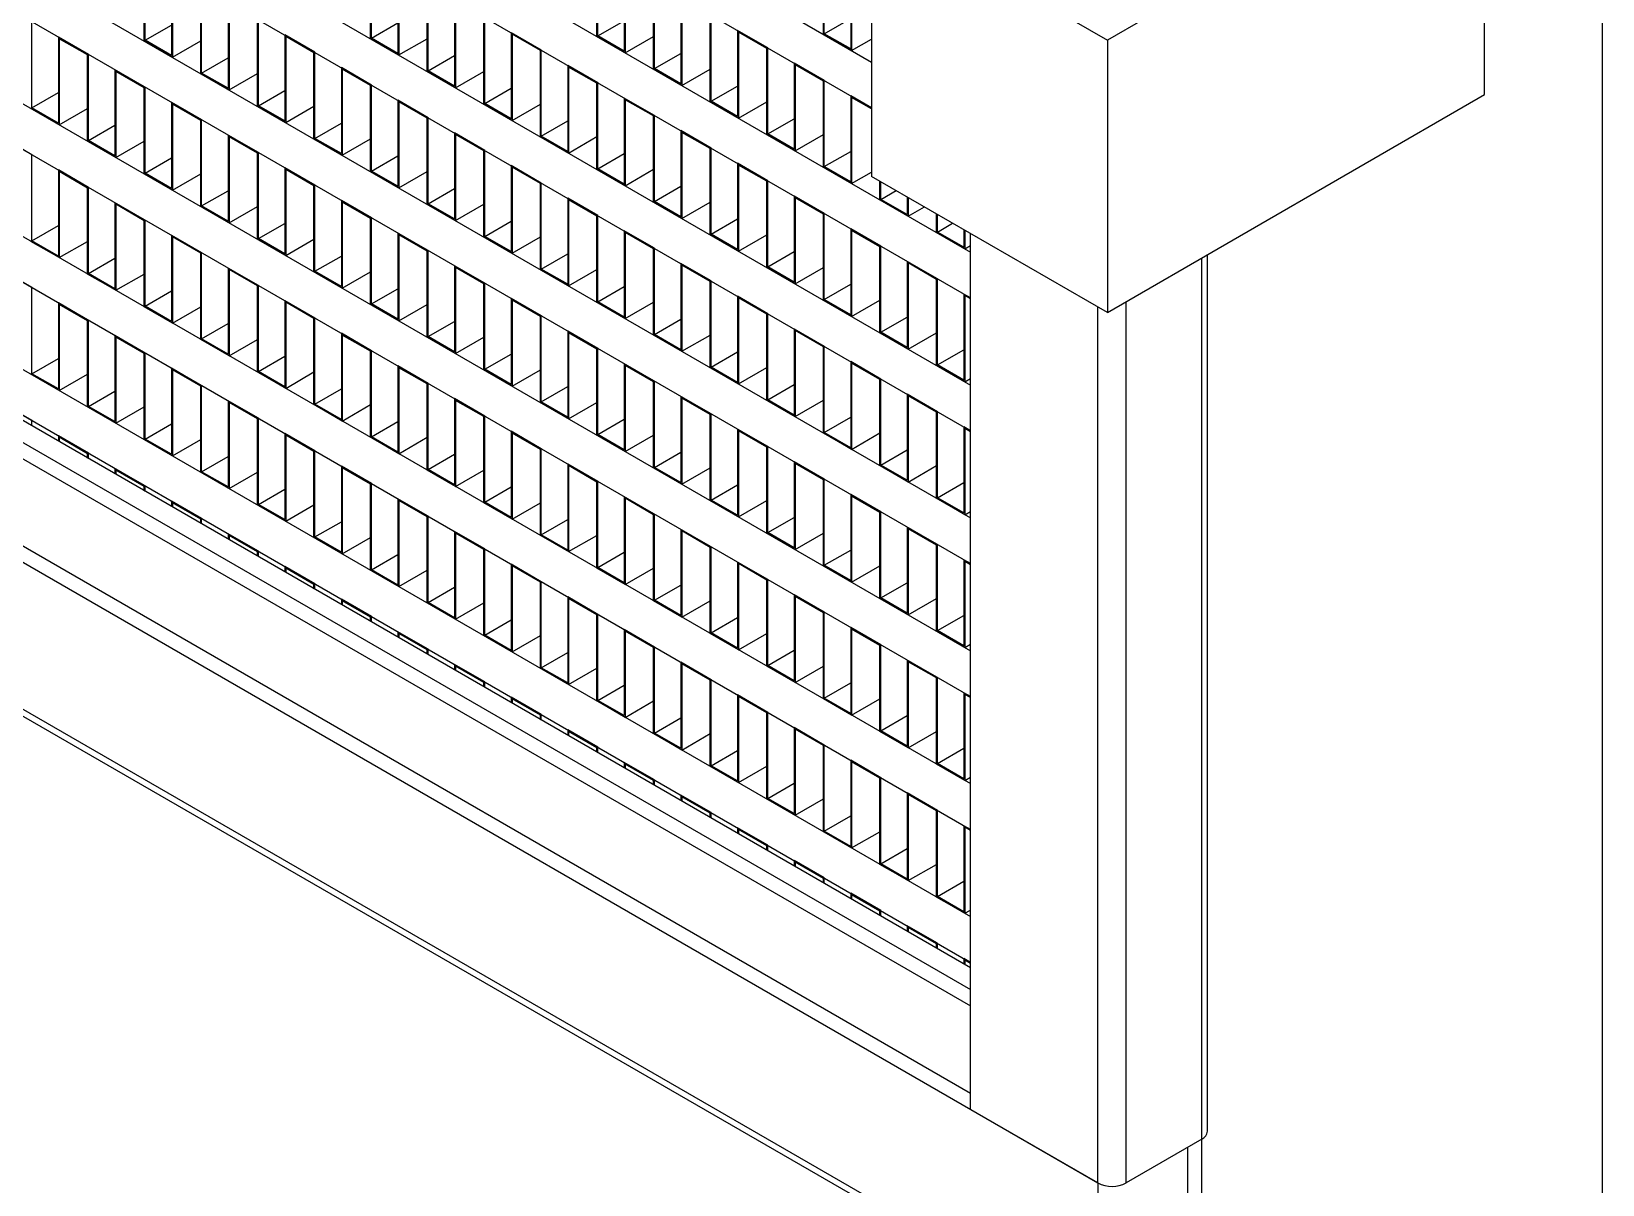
# Model space of a CAD drawing. Header units: millimetres. Extents: x -8604 to -3995, y 3123 to 6155.
# Drawn here: x -6719.8 to -6602.1, y 4800.8 to 4887.2 of the extents above; entities that cross this region are included whole.
import ezdxf

# ---------------------------------------------------------------- set-up
doc = ezdxf.new("R2010")
doc.units = ezdxf.units.MM

msp = doc.modelspace()

# ---------------------------------------------------------------- linework, layer by layer
at = {"color": 7, "linetype": 'Continuous', "lineweight": 25}
for p, q in [((-6930.86, 5043.13), (-6656.85, 4884.95)), ((-6930.86, 5039.7), (-6656.85, 4881.52)), ((-6930.86, 5033.17), (-6649.43, 4870.7)), ((-6930.86, 5029.74), (-6649.43, 4867.27)), ((-6930.86, 5023.21), (-6649.43, 4860.74)), ((-6930.86, 5019.78), (-6649.43, 4857.31)), ((-6930.86, 5013.24), (-6649.43, 4850.78)), ((-6930.86, 5009.81), (-6649.43, 4847.35)), ((-6930.86, 5003.28), (-6649.43, 4840.82)), ((-6930.86, 4999.85), (-6649.43, 4837.39)), ((-6930.86, 4993.32), (-6649.43, 4830.86)), ((-6930.86, 4989.89), (-6649.43, 4827.43)), ((-6930.86, 4983.36), (-6649.43, 4820.89)), ((-6940.4, 4982.18), (-6649.43, 4814.2)), ((-6951.01, 4980.54), (-6639.88, 4800.93)), ((-6649.43, 4817.06), (-6933.68, 4981.15)), ((-6933.68, 4979.52), (-6649.43, 4815.42)), ((-6930.86, 4979.93), (-6649.43, 4817.46)), ((-6940.4, 4975.64), (-6649.43, 4807.67)), ((-6951.01, 4969.52), (-6639.88, 4789.91)), ((-6950.7, 4968.83), (-6639.57, 4789.22)), ((-6602.05, 4775.83), (-6602.05, 4954.98)), ((-6610.89, 4902.92), (-6639.17, 4886.59)), ((-6610.89, 4882.51), (-6610.89, 4902.92)), ((-6656.85, 4896.8), (-6656.85, 4876.38)), ((-6656.85, 4896.8), (-6639.17, 4886.59)), ((-6677.43, 4886.87), (-6677.43, 4893.32)), ((-6677.36, 4886.91), (-6677.36, 4893.36)), ((-6660.46, 4887.03), (-6660.46, 4893.48)), ((-6660.39, 4887.07), (-6660.39, 4893.52)), ((-6711.37, 4886.54), (-6711.37, 4892.99)), ((-6711.3, 4886.58), (-6711.3, 4893.03)), ((-6694.4, 4886.7), (-6694.4, 4893.15)), ((-6694.33, 4886.74), (-6694.33, 4893.19)), ((-6675.38, 4892.22), (-6675.38, 4885.77)), ((-6658.41, 4892.38), (-6658.41, 4885.93)), ((-6658.34, 4892.26), (-6658.34, 4885.81)), ((-6709.32, 4891.89), (-6709.32, 4885.44)), ((-6709.25, 4891.76), (-6709.25, 4885.31)), ((-6692.35, 4892.05), (-6692.35, 4885.6)), ((-6692.28, 4891.93), (-6692.28, 4885.48)), ((-6675.31, 4892.09), (-6675.31, 4885.64)), ((-6707.13, 4884.09), (-6707.13, 4890.54)), ((-6707.06, 4884.13), (-6707.06, 4890.58)), ((-6690.16, 4884.25), (-6690.16, 4890.7)), ((-6690.09, 4884.29), (-6690.09, 4890.74)), ((-6673.19, 4884.42), (-6673.19, 4890.87)), ((-6673.12, 4884.46), (-6673.12, 4890.91)), ((-6671.14, 4889.77), (-6671.14, 4883.32)), ((-6705.08, 4889.44), (-6705.08, 4882.99)), ((-6705.01, 4889.31), (-6705.01, 4882.86)), ((-6688.11, 4889.6), (-6688.11, 4883.15)), ((-6688.04, 4889.48), (-6688.04, 4883.03)), ((-6671.07, 4889.64), (-6671.07, 4883.19)), ((-6719.78, 4881.52), (-6719.78, 4887.97)), ((-6711.3, 4886.58), (-6709.32, 4887.72)), ((-6702.88, 4881.64), (-6702.88, 4888.09)), ((-6702.81, 4881.68), (-6702.81, 4888.13)), ((-6694.33, 4886.74), (-6692.35, 4887.89)), ((-6685.91, 4881.8), (-6685.91, 4888.25)), ((-6685.84, 4881.85), (-6685.84, 4888.3)), ((-6677.36, 4886.91), (-6675.38, 4888.05)), ((-6668.94, 4881.97), (-6668.94, 4888.42)), ((-6668.87, 4882.01), (-6668.87, 4888.46)), ((-6660.39, 4887.07), (-6658.41, 4888.22)), ((-6717.8, 4886.82), (-6717.8, 4880.37)), ((-6715.54, 4885.52), (-6717.8, 4886.82)), ((-6715.61, 4885.48), (-6717.73, 4886.7)), ((-6717.73, 4886.7), (-6717.73, 4880.25)), ((-6709.25, 4885.31), (-6711.37, 4886.54)), ((-6709.32, 4885.44), (-6711.3, 4886.58)), ((-6709.25, 4885.31), (-6707.13, 4886.54)), ((-6700.83, 4886.99), (-6700.83, 4880.54)), ((-6698.57, 4885.68), (-6700.83, 4886.99)), ((-6698.64, 4885.64), (-6700.76, 4886.87)), ((-6700.76, 4886.87), (-6700.76, 4880.41)), ((-6692.28, 4885.48), (-6694.4, 4886.7)), ((-6692.35, 4885.6), (-6694.33, 4886.74)), ((-6692.28, 4885.48), (-6690.16, 4886.7)), ((-6683.86, 4887.15), (-6683.86, 4880.7)), ((-6681.6, 4885.85), (-6683.86, 4887.15)), ((-6681.67, 4885.81), (-6683.79, 4887.03)), ((-6683.79, 4887.03), (-6683.79, 4880.58)), ((-6675.31, 4885.64), (-6677.43, 4886.87)), ((-6675.38, 4885.77), (-6677.36, 4886.91)), ((-6675.31, 4885.64), (-6673.19, 4886.87)), ((-6666.89, 4887.32), (-6666.89, 4880.87)), ((-6664.63, 4886.01), (-6666.89, 4887.32)), ((-6664.7, 4885.97), (-6666.82, 4887.2)), ((-6666.82, 4887.2), (-6666.82, 4880.74)), ((-6658.34, 4885.81), (-6660.46, 4887.03)), ((-6658.41, 4885.93), (-6660.39, 4887.07)), ((-6658.34, 4885.81), (-6656.85, 4886.67)), ((-6639.17, 4886.59), (-6639.17, 4866.18)), ((-6715.61, 4879.03), (-6715.61, 4885.48)), ((-6715.54, 4879.07), (-6715.54, 4885.52)), ((-6707.06, 4884.13), (-6705.08, 4885.27)), ((-6698.64, 4879.19), (-6698.64, 4885.64)), ((-6698.57, 4879.23), (-6698.57, 4885.68)), ((-6690.09, 4884.29), (-6688.11, 4885.44)), ((-6681.67, 4879.36), (-6681.67, 4885.81)), ((-6681.6, 4879.4), (-6681.6, 4885.85)), ((-6673.12, 4884.46), (-6671.14, 4885.6)), ((-6664.7, 4879.52), (-6664.7, 4885.97)), ((-6664.63, 4879.56), (-6664.63, 4886.01)), ((-6713.56, 4884.37), (-6713.56, 4877.92)), ((-6711.3, 4883.07), (-6713.56, 4884.37)), ((-6711.37, 4883.03), (-6713.49, 4884.25)), ((-6713.49, 4884.25), (-6713.49, 4877.8)), ((-6705.01, 4882.86), (-6707.13, 4884.09)), ((-6705.08, 4882.99), (-6707.06, 4884.13)), ((-6705.01, 4882.86), (-6702.88, 4884.09)), ((-6696.59, 4884.54), (-6696.59, 4878.09)), ((-6694.33, 4883.23), (-6696.59, 4884.54)), ((-6694.4, 4883.19), (-6696.52, 4884.42)), ((-6696.52, 4884.42), (-6696.52, 4877.97)), ((-6688.04, 4883.03), (-6690.16, 4884.25)), ((-6688.11, 4883.15), (-6690.09, 4884.29)), ((-6688.04, 4883.03), (-6685.91, 4884.25)), ((-6679.62, 4884.7), (-6679.62, 4878.25)), ((-6677.36, 4883.4), (-6679.62, 4884.7)), ((-6677.43, 4883.36), (-6679.55, 4884.58)), ((-6679.55, 4884.58), (-6679.55, 4878.13)), ((-6671.07, 4883.19), (-6673.19, 4884.42)), ((-6671.14, 4883.32), (-6673.12, 4884.46)), ((-6671.07, 4883.19), (-6668.94, 4884.42)), ((-6662.65, 4884.87), (-6662.65, 4878.42)), ((-6660.39, 4883.56), (-6662.65, 4884.87)), ((-6660.46, 4883.52), (-6662.58, 4884.75)), ((-6662.58, 4884.75), (-6662.58, 4878.3)), ((-6711.37, 4876.58), (-6711.37, 4883.03)), ((-6711.3, 4876.62), (-6711.3, 4883.07)), ((-6702.81, 4881.68), (-6700.83, 4882.82)), ((-6694.4, 4876.74), (-6694.4, 4883.19)), ((-6694.33, 4876.78), (-6694.33, 4883.23)), ((-6685.84, 4881.85), (-6683.86, 4882.99)), ((-6677.43, 4876.91), (-6677.43, 4883.36)), ((-6677.36, 4876.95), (-6677.36, 4883.4)), ((-6668.87, 4882.01), (-6666.89, 4883.15)), ((-6660.46, 4877.07), (-6660.46, 4883.52)), ((-6660.39, 4877.11), (-6660.39, 4883.56)), ((-6719.78, 4881.52), (-6717.8, 4882.66)), ((-6717.8, 4880.37), (-6719.78, 4881.52)), ((-6709.32, 4881.92), (-6709.32, 4875.47)), ((-6707.06, 4880.62), (-6709.32, 4881.92)), ((-6707.13, 4880.58), (-6709.25, 4881.8)), ((-6709.25, 4881.8), (-6709.25, 4875.35)), ((-6700.76, 4880.41), (-6702.88, 4881.64)), ((-6700.83, 4880.54), (-6702.81, 4881.68)), ((-6700.76, 4880.41), (-6698.64, 4881.64)), ((-6692.35, 4882.09), (-6692.35, 4875.64)), ((-6690.09, 4880.78), (-6692.35, 4882.09)), ((-6690.16, 4880.74), (-6692.28, 4881.97)), ((-6692.28, 4881.97), (-6692.28, 4875.52)), ((-6683.79, 4880.58), (-6685.91, 4881.8)), ((-6683.86, 4880.7), (-6685.84, 4881.85)), ((-6683.79, 4880.58), (-6681.67, 4881.8)), ((-6675.38, 4882.25), (-6675.38, 4875.8)), ((-6673.12, 4880.95), (-6675.38, 4882.25)), ((-6673.19, 4880.91), (-6675.31, 4882.13)), ((-6675.31, 4882.13), (-6675.31, 4875.68)), ((-6666.82, 4880.74), (-6668.94, 4881.97)), ((-6666.89, 4880.87), (-6668.87, 4882.01)), ((-6666.82, 4880.74), (-6664.7, 4881.97)), ((-6658.41, 4882.42), (-6658.41, 4875.97)), ((-6656.85, 4881.52), (-6658.41, 4882.42)), ((-6656.85, 4881.44), (-6658.34, 4882.3)), ((-6658.34, 4882.3), (-6658.34, 4875.85)), ((-6639.17, 4866.18), (-6610.89, 4882.51)), ((-6717.73, 4880.25), (-6719.86, 4881.47)), ((-6717.73, 4880.25), (-6715.61, 4881.47)), ((-6707.13, 4874.13), (-6707.13, 4880.58)), ((-6707.06, 4874.17), (-6707.06, 4880.62)), ((-6698.57, 4879.23), (-6696.59, 4880.37)), ((-6690.16, 4874.29), (-6690.16, 4880.74)), ((-6690.09, 4874.33), (-6690.09, 4880.78)), ((-6681.6, 4879.4), (-6679.62, 4880.54)), ((-6673.19, 4874.46), (-6673.19, 4880.91)), ((-6673.12, 4874.5), (-6673.12, 4880.95)), ((-6664.63, 4879.56), (-6662.65, 4880.7)), ((-6719.78, 4878), (-6722.05, 4879.31)), ((-6715.54, 4879.07), (-6713.56, 4880.21)), ((-6705.08, 4879.48), (-6705.08, 4873.02)), ((-6702.81, 4878.17), (-6705.08, 4879.48)), ((-6702.88, 4878.13), (-6705.01, 4879.35)), ((-6705.01, 4879.35), (-6705.01, 4872.9)), ((-6696.52, 4877.97), (-6698.64, 4879.19)), ((-6696.59, 4878.09), (-6698.57, 4879.23)), ((-6696.52, 4877.97), (-6694.4, 4879.19)), ((-6688.11, 4879.64), (-6688.11, 4873.19)), ((-6685.84, 4878.33), (-6688.11, 4879.64)), ((-6685.91, 4878.29), (-6688.04, 4879.52)), ((-6688.04, 4879.52), (-6688.04, 4873.07)), ((-6679.55, 4878.13), (-6681.67, 4879.36)), ((-6679.62, 4878.25), (-6681.6, 4879.4)), ((-6679.55, 4878.13), (-6677.43, 4879.36)), ((-6671.14, 4879.81), (-6671.14, 4873.35)), ((-6668.87, 4878.5), (-6671.14, 4879.81)), ((-6668.94, 4878.46), (-6671.07, 4879.68)), ((-6671.07, 4879.68), (-6671.07, 4873.23)), ((-6662.58, 4878.3), (-6664.7, 4879.52)), ((-6662.65, 4878.42), (-6664.63, 4879.56)), ((-6662.58, 4878.3), (-6660.46, 4879.52)), ((-6719.78, 4871.55), (-6719.78, 4878)), ((-6713.49, 4877.8), (-6715.61, 4879.03)), ((-6713.56, 4877.92), (-6715.54, 4879.07)), ((-6713.49, 4877.8), (-6711.37, 4879.03)), ((-6702.88, 4871.68), (-6702.88, 4878.13)), ((-6702.81, 4871.72), (-6702.81, 4878.17)), ((-6685.91, 4871.84), (-6685.91, 4878.29)), ((-6685.84, 4871.88), (-6685.84, 4878.33)), ((-6677.36, 4876.95), (-6675.38, 4878.09)), ((-6668.94, 4872.01), (-6668.94, 4878.46)), ((-6668.87, 4872.05), (-6668.87, 4878.5)), ((-6660.39, 4877.11), (-6658.41, 4878.25)), ((-6717.8, 4876.86), (-6717.8, 4870.41)), ((-6715.54, 4875.55), (-6717.8, 4876.86)), ((-6711.3, 4876.62), (-6709.32, 4877.76)), ((-6700.83, 4877.03), (-6700.83, 4870.58)), ((-6698.57, 4875.72), (-6700.83, 4877.03)), ((-6698.64, 4875.68), (-6700.76, 4876.9)), ((-6700.76, 4876.9), (-6700.76, 4870.45)), ((-6694.33, 4876.78), (-6692.35, 4877.92)), ((-6683.86, 4877.19), (-6683.86, 4870.74)), ((-6681.6, 4875.88), (-6683.86, 4877.19)), ((-6681.67, 4875.84), (-6683.79, 4877.07)), ((-6683.79, 4877.07), (-6683.79, 4870.62)), ((-6675.31, 4875.68), (-6677.43, 4876.91)), ((-6675.38, 4875.8), (-6677.36, 4876.95)), ((-6675.31, 4875.68), (-6673.19, 4876.91)), ((-6666.89, 4877.36), (-6666.89, 4870.91)), ((-6664.63, 4876.05), (-6666.89, 4877.36)), ((-6664.7, 4876.01), (-6666.82, 4877.23)), ((-6666.82, 4877.23), (-6666.82, 4870.78)), ((-6658.34, 4875.85), (-6660.46, 4877.07)), ((-6658.41, 4875.97), (-6660.39, 4877.11)), ((-6715.61, 4875.51), (-6717.73, 4876.74)), ((-6717.73, 4876.74), (-6717.73, 4870.29)), ((-6709.25, 4875.35), (-6711.37, 4876.58)), ((-6709.32, 4875.47), (-6711.3, 4876.62)), ((-6709.25, 4875.35), (-6707.13, 4876.58)), ((-6698.64, 4869.23), (-6698.64, 4875.68)), ((-6698.57, 4869.27), (-6698.57, 4875.72)), ((-6692.28, 4875.52), (-6694.4, 4876.74)), ((-6692.35, 4875.64), (-6694.33, 4876.78)), ((-6692.28, 4875.52), (-6690.16, 4876.74)), ((-6681.67, 4869.39), (-6681.67, 4875.84)), ((-6681.6, 4869.43), (-6681.6, 4875.88)), ((-6673.12, 4874.5), (-6671.14, 4875.64)), ((-6664.7, 4869.56), (-6664.7, 4876.01)), ((-6664.63, 4869.6), (-6664.63, 4876.05)), ((-6658.34, 4875.85), (-6656.85, 4876.7)), ((-6639.17, 4866.18), (-6656.85, 4876.38)), ((-6656.22, 4874.62), (-6656.22, 4876.02)), ((-6656.15, 4874.66), (-6656.15, 4875.98)), ((-6715.61, 4869.06), (-6715.61, 4875.51)), ((-6715.54, 4869.1), (-6715.54, 4875.55)), ((-6707.06, 4874.17), (-6705.08, 4875.31)), ((-6696.59, 4874.58), (-6696.59, 4868.13)), ((-6694.33, 4873.27), (-6696.59, 4874.58)), ((-6694.4, 4873.23), (-6696.52, 4874.45)), ((-6696.52, 4874.45), (-6696.52, 4868)), ((-6690.09, 4874.33), (-6688.11, 4875.48)), ((-6679.62, 4874.74), (-6679.62, 4868.29)), ((-6677.36, 4873.44), (-6679.62, 4874.74)), ((-6677.43, 4873.39), (-6679.55, 4874.62)), ((-6679.55, 4874.62), (-6679.55, 4868.17)), ((-6671.07, 4873.23), (-6673.19, 4874.46)), ((-6671.14, 4873.35), (-6673.12, 4874.5)), ((-6671.07, 4873.23), (-6668.94, 4874.46)), ((-6662.65, 4874.91), (-6662.65, 4868.46)), ((-6660.39, 4873.6), (-6662.65, 4874.91)), ((-6660.46, 4873.56), (-6662.58, 4874.78)), ((-6662.58, 4874.78), (-6662.58, 4868.33)), ((-6654.09, 4873.4), (-6656.22, 4874.62)), ((-6656.15, 4874.66), (-6655.01, 4875.32)), ((-6654.17, 4873.52), (-6656.15, 4874.66)), ((-6654.17, 4874.83), (-6654.17, 4873.52)), ((-6654.09, 4874.79), (-6654.09, 4873.4)), ((-6713.56, 4874.41), (-6713.56, 4867.96)), ((-6711.3, 4873.11), (-6713.56, 4874.41)), ((-6711.37, 4873.06), (-6713.49, 4874.29)), ((-6713.49, 4874.29), (-6713.49, 4867.84)), ((-6705.01, 4872.9), (-6707.13, 4874.13)), ((-6705.08, 4873.02), (-6707.06, 4874.17)), ((-6705.01, 4872.9), (-6702.88, 4874.13)), ((-6694.33, 4866.82), (-6694.33, 4873.27)), ((-6688.04, 4873.07), (-6690.16, 4874.29)), ((-6688.11, 4873.19), (-6690.09, 4874.33)), ((-6688.04, 4873.07), (-6685.91, 4874.29)), ((-6677.43, 4866.94), (-6677.43, 4873.39)), ((-6677.36, 4866.98), (-6677.36, 4873.44)), ((-6660.46, 4867.11), (-6660.46, 4873.56)), ((-6660.39, 4867.15), (-6660.39, 4873.6)), ((-6654.09, 4873.4), (-6652.89, 4874.09)), ((-6651.97, 4872.17), (-6651.97, 4873.57)), ((-6651.9, 4872.21), (-6651.9, 4873.53)), ((-6719.78, 4871.55), (-6717.8, 4872.7)), ((-6711.37, 4866.61), (-6711.37, 4873.06)), ((-6711.3, 4866.66), (-6711.3, 4873.11)), ((-6702.81, 4871.72), (-6700.83, 4872.86)), ((-6694.4, 4866.78), (-6694.4, 4873.23)), ((-6692.35, 4872.13), (-6692.35, 4865.68)), ((-6690.09, 4870.82), (-6692.35, 4872.13)), ((-6685.84, 4871.88), (-6683.86, 4873.03)), ((-6675.38, 4872.29), (-6675.38, 4865.84)), ((-6673.12, 4870.99), (-6675.38, 4872.29)), ((-6673.19, 4870.95), (-6675.31, 4872.17)), ((-6675.31, 4872.17), (-6675.31, 4865.72)), ((-6668.87, 4872.05), (-6666.89, 4873.19)), ((-6658.41, 4872.46), (-6658.41, 4866.01)), ((-6656.15, 4871.15), (-6658.41, 4872.46)), ((-6656.22, 4871.11), (-6658.34, 4872.33)), ((-6658.34, 4872.33), (-6658.34, 4865.88)), ((-6649.85, 4870.95), (-6651.97, 4872.17)), ((-6651.9, 4872.21), (-6650.77, 4872.87)), ((-6649.92, 4871.07), (-6651.9, 4872.21)), ((-6649.92, 4872.38), (-6649.92, 4871.07)), ((-6649.85, 4872.34), (-6649.85, 4870.95)), ((-6649.43, 4806.44), (-6649.43, 4872.1)), ((-6717.73, 4870.29), (-6719.86, 4871.51)), ((-6717.8, 4870.41), (-6719.78, 4871.55)), ((-6717.73, 4870.29), (-6715.61, 4871.51)), ((-6709.32, 4871.96), (-6709.32, 4865.51)), ((-6707.06, 4870.66), (-6709.32, 4871.96)), ((-6707.13, 4870.62), (-6709.25, 4871.84)), ((-6709.25, 4871.84), (-6709.25, 4865.39)), ((-6700.76, 4870.45), (-6702.88, 4871.68)), ((-6700.83, 4870.58), (-6702.81, 4871.72)), ((-6700.76, 4870.45), (-6698.64, 4871.68)), ((-6690.16, 4870.78), (-6692.28, 4872.01)), ((-6692.28, 4872.01), (-6692.28, 4865.55)), ((-6683.79, 4870.62), (-6685.91, 4871.84)), ((-6683.86, 4870.74), (-6685.84, 4871.88)), ((-6683.79, 4870.62), (-6681.67, 4871.84)), ((-6673.19, 4864.49), (-6673.19, 4870.95)), ((-6673.12, 4864.54), (-6673.12, 4870.99)), ((-6666.82, 4870.78), (-6668.94, 4872.01)), ((-6666.89, 4870.91), (-6668.87, 4872.05)), ((-6666.82, 4870.78), (-6664.7, 4872.01)), ((-6656.22, 4864.66), (-6656.22, 4871.11)), ((-6656.15, 4864.7), (-6656.15, 4871.15)), ((-6649.85, 4870.95), (-6649.43, 4871.19)), ((-6715.54, 4869.1), (-6713.56, 4870.25)), ((-6707.13, 4864.16), (-6707.13, 4870.62)), ((-6707.06, 4864.21), (-6707.06, 4870.66)), ((-6698.57, 4869.27), (-6696.59, 4870.41)), ((-6690.16, 4864.33), (-6690.16, 4870.78)), ((-6690.09, 4864.37), (-6690.09, 4870.82)), ((-6681.6, 4869.43), (-6679.62, 4870.58)), ((-6671.14, 4869.84), (-6671.14, 4863.39)), ((-6668.87, 4868.54), (-6671.14, 4869.84)), ((-6664.63, 4869.6), (-6662.65, 4870.74)), ((-6654.17, 4870.01), (-6654.17, 4863.56)), ((-6651.9, 4868.7), (-6654.17, 4870.01)), ((-6651.97, 4868.66), (-6654.09, 4869.89)), ((-6654.09, 4869.89), (-6654.09, 4863.44)), ((-6631.66, 4804.81), (-6631.66, 4870.51)), ((-6719.78, 4868.04), (-6722.05, 4869.35)), ((-6713.49, 4867.84), (-6715.61, 4869.06)), ((-6713.56, 4867.96), (-6715.54, 4869.1)), ((-6713.49, 4867.84), (-6711.37, 4869.06)), ((-6705.08, 4869.51), (-6705.08, 4863.06)), ((-6702.81, 4868.21), (-6705.08, 4869.51)), ((-6702.88, 4868.17), (-6705.01, 4869.39)), ((-6705.01, 4869.39), (-6705.01, 4862.94)), ((-6696.52, 4868), (-6698.64, 4869.23)), ((-6696.59, 4868.13), (-6698.57, 4869.27)), ((-6696.52, 4868), (-6694.4, 4869.23)), ((-6688.11, 4869.68), (-6688.11, 4863.23)), ((-6685.84, 4868.37), (-6688.11, 4869.68)), ((-6685.91, 4868.33), (-6688.04, 4869.56)), ((-6688.04, 4869.56), (-6688.04, 4863.11)), ((-6679.55, 4868.17), (-6681.67, 4869.39)), ((-6679.62, 4868.29), (-6681.6, 4869.43)), ((-6679.55, 4868.17), (-6677.43, 4869.39)), ((-6668.94, 4868.5), (-6671.07, 4869.72)), ((-6671.07, 4869.72), (-6671.07, 4863.27)), ((-6662.58, 4868.33), (-6664.7, 4869.56)), ((-6662.65, 4868.46), (-6664.63, 4869.6)), ((-6662.58, 4868.33), (-6660.46, 4869.56)), ((-6651.97, 4862.21), (-6651.97, 4868.66)), ((-6651.9, 4862.25), (-6651.9, 4868.7)), ((-6719.78, 4861.59), (-6719.78, 4868.04)), ((-6711.3, 4866.66), (-6709.32, 4867.8)), ((-6702.88, 4861.72), (-6702.88, 4868.17)), ((-6702.81, 4861.76), (-6702.81, 4868.21)), ((-6694.33, 4866.82), (-6692.35, 4867.96)), ((-6685.91, 4861.88), (-6685.91, 4868.33)), ((-6685.84, 4861.92), (-6685.84, 4868.37)), ((-6677.36, 4866.98), (-6675.38, 4868.13)), ((-6668.94, 4862.05), (-6668.94, 4868.5)), ((-6668.87, 4862.09), (-6668.87, 4868.54)), ((-6666.89, 4867.39), (-6666.89, 4860.94)), ((-6664.63, 4866.09), (-6666.89, 4867.39)), ((-6660.39, 4867.15), (-6658.41, 4868.29)), ((-6649.92, 4867.56), (-6649.92, 4861.11)), ((-6649.43, 4867.27), (-6649.92, 4867.56)), ((-6649.43, 4867.19), (-6649.85, 4867.44)), ((-6649.85, 4867.44), (-6649.85, 4860.99)), ((-6717.8, 4866.9), (-6717.8, 4860.45)), ((-6715.54, 4865.59), (-6717.8, 4866.9)), ((-6715.61, 4865.55), (-6717.73, 4866.78)), ((-6717.73, 4866.78), (-6717.73, 4860.33)), ((-6709.25, 4865.39), (-6711.37, 4866.61)), ((-6709.32, 4865.51), (-6711.3, 4866.66)), ((-6709.25, 4865.39), (-6707.13, 4866.61)), ((-6700.83, 4867.06), (-6700.83, 4860.61)), ((-6698.57, 4865.76), (-6700.83, 4867.06)), ((-6698.64, 4865.72), (-6700.76, 4866.94)), ((-6700.76, 4866.94), (-6700.76, 4860.49)), ((-6692.28, 4865.55), (-6694.4, 4866.78)), ((-6692.35, 4865.68), (-6694.33, 4866.82)), ((-6692.28, 4865.55), (-6690.16, 4866.78)), ((-6683.86, 4867.23), (-6683.86, 4860.78)), ((-6681.6, 4865.92), (-6683.86, 4867.23)), ((-6681.67, 4865.88), (-6683.79, 4867.11)), ((-6683.79, 4867.11), (-6683.79, 4860.66)), ((-6675.31, 4865.72), (-6677.43, 4866.94)), ((-6675.38, 4865.84), (-6677.36, 4866.98)), ((-6675.31, 4865.72), (-6673.19, 4866.94)), ((-6664.7, 4866.05), (-6666.82, 4867.27)), ((-6666.82, 4867.27), (-6666.82, 4860.82)), ((-6658.34, 4865.88), (-6660.46, 4867.11)), ((-6658.41, 4866.01), (-6660.39, 4867.15)), ((-6658.34, 4865.88), (-6656.22, 4867.11)), ((-6715.61, 4859.1), (-6715.61, 4865.55)), ((-6715.54, 4859.14), (-6715.54, 4865.59)), ((-6707.06, 4864.21), (-6705.08, 4865.35)), ((-6698.64, 4859.27), (-6698.64, 4865.72)), ((-6698.57, 4859.31), (-6698.57, 4865.76)), ((-6690.09, 4864.37), (-6688.11, 4865.51)), ((-6681.67, 4859.43), (-6681.67, 4865.88)), ((-6681.6, 4859.47), (-6681.6, 4865.92)), ((-6673.12, 4864.54), (-6671.14, 4865.68)), ((-6664.7, 4859.6), (-6664.7, 4866.05)), ((-6664.63, 4859.64), (-6664.63, 4866.09)), ((-6656.15, 4864.7), (-6654.17, 4865.84)), ((-6713.56, 4864.45), (-6713.56, 4858)), ((-6711.3, 4863.14), (-6713.56, 4864.45)), ((-6711.37, 4863.1), (-6713.49, 4864.33)), ((-6713.49, 4864.33), (-6713.49, 4857.88)), ((-6705.01, 4862.94), (-6707.13, 4864.16)), ((-6705.08, 4863.06), (-6707.06, 4864.21)), ((-6705.01, 4862.94), (-6702.88, 4864.16)), ((-6696.59, 4864.62), (-6696.59, 4858.16)), ((-6694.33, 4863.31), (-6696.59, 4864.62)), ((-6694.4, 4863.27), (-6696.52, 4864.49)), ((-6696.52, 4864.49), (-6696.52, 4858.04)), ((-6688.04, 4863.11), (-6690.16, 4864.33)), ((-6688.11, 4863.23), (-6690.09, 4864.37)), ((-6688.04, 4863.11), (-6685.91, 4864.33)), ((-6679.62, 4864.78), (-6679.62, 4858.33)), ((-6677.36, 4863.47), (-6679.62, 4864.78)), ((-6677.43, 4863.43), (-6679.55, 4864.66)), ((-6679.55, 4864.66), (-6679.55, 4858.21)), ((-6671.07, 4863.27), (-6673.19, 4864.49)), ((-6671.14, 4863.39), (-6673.12, 4864.54)), ((-6671.07, 4863.27), (-6668.94, 4864.49)), ((-6662.65, 4864.94), (-6662.65, 4858.49)), ((-6660.39, 4863.64), (-6662.65, 4864.94)), ((-6660.46, 4863.6), (-6662.58, 4864.82)), ((-6662.58, 4864.82), (-6662.58, 4858.37)), ((-6654.09, 4863.44), (-6656.22, 4864.66)), ((-6654.17, 4863.56), (-6656.15, 4864.7)), ((-6654.09, 4863.44), (-6651.97, 4864.66)), ((-6719.78, 4861.59), (-6717.8, 4862.73)), ((-6711.37, 4856.65), (-6711.37, 4863.1)), ((-6711.3, 4856.69), (-6711.3, 4863.14)), ((-6702.81, 4861.76), (-6700.83, 4862.9)), ((-6694.4, 4856.82), (-6694.4, 4863.27)), ((-6694.33, 4856.86), (-6694.33, 4863.31)), ((-6685.84, 4861.92), (-6683.86, 4863.06)), ((-6677.43, 4856.98), (-6677.43, 4863.43)), ((-6677.36, 4857.02), (-6677.36, 4863.47)), ((-6668.87, 4862.09), (-6666.89, 4863.23)), ((-6660.46, 4857.15), (-6660.46, 4863.6)), ((-6660.39, 4857.19), (-6660.39, 4863.64)), ((-6651.9, 4862.25), (-6649.92, 4863.39)), ((-6717.73, 4860.33), (-6719.86, 4861.55)), ((-6717.8, 4860.45), (-6719.78, 4861.59)), ((-6717.73, 4860.33), (-6715.61, 4861.55)), ((-6709.32, 4862), (-6709.32, 4855.55)), ((-6707.06, 4860.69), (-6709.32, 4862)), ((-6707.13, 4860.65), (-6709.25, 4861.88)), ((-6709.25, 4861.88), (-6709.25, 4855.43)), ((-6700.76, 4860.49), (-6702.88, 4861.72)), ((-6700.83, 4860.61), (-6702.81, 4861.76)), ((-6700.76, 4860.49), (-6698.64, 4861.72)), ((-6692.35, 4862.17), (-6692.35, 4855.72)), ((-6690.09, 4860.86), (-6692.35, 4862.17)), ((-6690.16, 4860.82), (-6692.28, 4862.04)), ((-6692.28, 4862.04), (-6692.28, 4855.59)), ((-6683.79, 4860.66), (-6685.91, 4861.88)), ((-6683.86, 4860.78), (-6685.84, 4861.92)), ((-6683.79, 4860.66), (-6681.67, 4861.88)), ((-6675.38, 4862.33), (-6675.38, 4855.88)), ((-6673.12, 4861.02), (-6675.38, 4862.33)), ((-6673.19, 4860.98), (-6675.31, 4862.21)), ((-6675.31, 4862.21), (-6675.31, 4855.76)), ((-6666.82, 4860.82), (-6668.94, 4862.05)), ((-6666.89, 4860.94), (-6668.87, 4862.09)), ((-6666.82, 4860.82), (-6664.7, 4862.05)), ((-6658.41, 4862.5), (-6658.41, 4856.04)), ((-6656.15, 4861.19), (-6658.41, 4862.5)), ((-6656.22, 4861.15), (-6658.34, 4862.37)), ((-6658.34, 4862.37), (-6658.34, 4855.92)), ((-6649.85, 4860.99), (-6651.97, 4862.21)), ((-6649.92, 4861.11), (-6651.9, 4862.25)), ((-6707.13, 4854.2), (-6707.13, 4860.65)), ((-6707.06, 4854.24), (-6707.06, 4860.69)), ((-6698.57, 4859.31), (-6696.59, 4860.45)), ((-6690.16, 4854.37), (-6690.16, 4860.82)), ((-6690.09, 4854.41), (-6690.09, 4860.86)), ((-6681.6, 4859.47), (-6679.62, 4860.62)), ((-6673.19, 4854.53), (-6673.19, 4860.98)), ((-6673.12, 4854.57), (-6673.12, 4861.02)), ((-6664.63, 4859.64), (-6662.65, 4860.78)), ((-6656.22, 4854.7), (-6656.22, 4861.15)), ((-6656.15, 4854.74), (-6656.15, 4861.19)), ((-6649.85, 4860.99), (-6649.43, 4861.23)), ((-6719.78, 4858.08), (-6722.05, 4859.39)), ((-6715.54, 4859.14), (-6713.56, 4860.29)), ((-6713.56, 4858), (-6715.54, 4859.14)), ((-6705.08, 4859.55), (-6705.08, 4853.1)), ((-6702.81, 4858.25), (-6705.08, 4859.55)), ((-6702.88, 4858.2), (-6705.01, 4859.43)), ((-6705.01, 4859.43), (-6705.01, 4852.98)), ((-6696.52, 4858.04), (-6698.64, 4859.27)), ((-6696.59, 4858.16), (-6698.57, 4859.31)), ((-6696.52, 4858.04), (-6694.4, 4859.27)), ((-6688.11, 4859.72), (-6688.11, 4853.27)), ((-6685.84, 4858.41), (-6688.11, 4859.72)), ((-6685.91, 4858.37), (-6688.04, 4859.59)), ((-6688.04, 4859.59), (-6688.04, 4853.14)), ((-6679.55, 4858.21), (-6681.67, 4859.43)), ((-6679.62, 4858.33), (-6681.6, 4859.47)), ((-6679.55, 4858.21), (-6677.43, 4859.43)), ((-6671.14, 4859.88), (-6671.14, 4853.43)), ((-6668.87, 4858.58), (-6671.14, 4859.88)), ((-6668.94, 4858.53), (-6671.07, 4859.76)), ((-6671.07, 4859.76), (-6671.07, 4853.31)), ((-6662.58, 4858.37), (-6664.7, 4859.6)), ((-6662.65, 4858.49), (-6664.63, 4859.64)), ((-6662.58, 4858.37), (-6660.46, 4859.6)), ((-6654.17, 4860.05), (-6654.17, 4853.6)), ((-6651.9, 4858.74), (-6654.17, 4860.05)), ((-6651.97, 4858.7), (-6654.09, 4859.92)), ((-6654.09, 4859.92), (-6654.09, 4853.47)), ((-6719.78, 4857.67), (-6719.78, 4858.08)), ((-6713.49, 4857.88), (-6715.61, 4859.1)), ((-6713.49, 4857.88), (-6711.37, 4859.1)), ((-6702.88, 4851.75), (-6702.88, 4858.2)), ((-6702.81, 4851.79), (-6702.81, 4858.25)), ((-6694.33, 4856.86), (-6692.35, 4858)), ((-6685.91, 4851.92), (-6685.91, 4858.37)), ((-6685.84, 4851.96), (-6685.84, 4858.41)), ((-6677.36, 4857.02), (-6675.38, 4858.17)), ((-6668.94, 4852.08), (-6668.94, 4858.53)), ((-6668.87, 4852.12), (-6668.87, 4858.58)), ((-6660.39, 4857.19), (-6658.41, 4858.33)), ((-6651.97, 4852.25), (-6651.97, 4858.7)), ((-6651.9, 4852.29), (-6651.9, 4858.74)), ((-6717.8, 4856.94), (-6717.8, 4856.53)), ((-6715.54, 4855.63), (-6717.8, 4856.94)), ((-6715.61, 4855.59), (-6717.73, 4856.82)), ((-6717.73, 4856.82), (-6717.73, 4856.49)), ((-6711.3, 4856.69), (-6709.32, 4857.84)), ((-6700.83, 4857.1), (-6700.83, 4850.65)), ((-6698.57, 4855.8), (-6700.83, 4857.1)), ((-6698.64, 4855.76), (-6700.76, 4856.98)), ((-6700.76, 4856.98), (-6700.76, 4850.53)), ((-6692.28, 4855.59), (-6694.4, 4856.82)), ((-6692.35, 4855.72), (-6694.33, 4856.86)), ((-6692.28, 4855.59), (-6690.16, 4856.82)), ((-6683.86, 4857.27), (-6683.86, 4850.82)), ((-6681.6, 4855.96), (-6683.86, 4857.27)), ((-6681.67, 4855.92), (-6683.79, 4857.14)), ((-6683.79, 4857.14), (-6683.79, 4850.69)), ((-6675.31, 4855.76), (-6677.43, 4856.98)), ((-6675.38, 4855.88), (-6677.36, 4857.02)), ((-6675.31, 4855.76), (-6673.19, 4856.98)), ((-6666.89, 4857.43), (-6666.89, 4850.98)), ((-6664.63, 4856.13), (-6666.89, 4857.43)), ((-6664.7, 4856.09), (-6666.82, 4857.31)), ((-6666.82, 4857.31), (-6666.82, 4850.86)), ((-6658.34, 4855.92), (-6660.46, 4857.15)), ((-6658.41, 4856.04), (-6660.39, 4857.19)), ((-6658.34, 4855.92), (-6656.22, 4857.15)), ((-6649.92, 4857.6), (-6649.92, 4851.15)), ((-6649.43, 4857.31), (-6649.92, 4857.6)), ((-6649.43, 4857.23), (-6649.85, 4857.47)), ((-6649.85, 4857.47), (-6649.85, 4851.02)), ((-6715.54, 4855.22), (-6715.54, 4855.63)), ((-6709.25, 4855.43), (-6711.37, 4856.65)), ((-6709.32, 4855.55), (-6711.3, 4856.69)), ((-6709.25, 4855.43), (-6707.13, 4856.65)), ((-6698.64, 4849.3), (-6698.64, 4855.76)), ((-6698.57, 4849.35), (-6698.57, 4855.8)), ((-6681.67, 4849.47), (-6681.67, 4855.92)), ((-6681.6, 4849.51), (-6681.6, 4855.96)), ((-6673.12, 4854.57), (-6671.14, 4855.72)), ((-6664.7, 4849.63), (-6664.7, 4856.09)), ((-6664.63, 4849.68), (-6664.63, 4856.13)), ((-6656.15, 4854.74), (-6654.17, 4855.88)), ((-6715.61, 4855.26), (-6715.61, 4855.59)), ((-6713.56, 4854.49), (-6713.56, 4854.08)), ((-6711.3, 4853.18), (-6713.56, 4854.49)), ((-6707.06, 4854.24), (-6705.08, 4855.39)), ((-6696.59, 4854.65), (-6696.59, 4848.2)), ((-6694.33, 4853.35), (-6696.59, 4854.65)), ((-6694.4, 4853.31), (-6696.52, 4854.53)), ((-6696.52, 4854.53), (-6696.52, 4848.08)), ((-6690.09, 4854.41), (-6688.11, 4855.55)), ((-6679.62, 4854.82), (-6679.62, 4848.37)), ((-6677.36, 4853.51), (-6679.62, 4854.82)), ((-6677.43, 4853.47), (-6679.55, 4854.7)), ((-6679.55, 4854.7), (-6679.55, 4848.25)), ((-6671.07, 4853.31), (-6673.19, 4854.53)), ((-6671.14, 4853.43), (-6673.12, 4854.57)), ((-6671.07, 4853.31), (-6668.94, 4854.53)), ((-6662.65, 4854.98), (-6662.65, 4848.53)), ((-6660.39, 4853.68), (-6662.65, 4854.98)), ((-6660.46, 4853.64), (-6662.58, 4854.86)), ((-6662.58, 4854.86), (-6662.58, 4848.41)), ((-6654.09, 4853.47), (-6656.22, 4854.7)), ((-6654.17, 4853.6), (-6656.15, 4854.74)), ((-6654.09, 4853.47), (-6651.97, 4854.7)), ((-6711.37, 4853.14), (-6713.49, 4854.37)), ((-6713.49, 4854.37), (-6713.49, 4854.04)), ((-6705.01, 4852.98), (-6707.13, 4854.2)), ((-6705.08, 4853.1), (-6707.06, 4854.24)), ((-6705.01, 4852.98), (-6702.88, 4854.2)), ((-6694.4, 4846.86), (-6694.4, 4853.31)), ((-6694.33, 4846.9), (-6694.33, 4853.35)), ((-6688.04, 4853.14), (-6690.16, 4854.37)), ((-6688.11, 4853.27), (-6690.09, 4854.41)), ((-6688.04, 4853.14), (-6685.91, 4854.37)), ((-6677.43, 4847.02), (-6677.43, 4853.47)), ((-6677.36, 4847.06), (-6677.36, 4853.51)), ((-6668.87, 4852.12), (-6666.89, 4853.27)), ((-6660.46, 4847.19), (-6660.46, 4853.64)), ((-6660.39, 4847.23), (-6660.39, 4853.68)), ((-6651.9, 4852.29), (-6649.92, 4853.43)), ((-6711.37, 4852.82), (-6711.37, 4853.14)), ((-6711.3, 4852.77), (-6711.3, 4853.18)), ((-6702.81, 4851.79), (-6700.83, 4852.94)), ((-6692.35, 4852.2), (-6692.35, 4845.75)), ((-6690.09, 4850.9), (-6692.35, 4852.2)), ((-6690.16, 4850.86), (-6692.28, 4852.08)), ((-6692.28, 4852.08), (-6692.28, 4845.63)), ((-6685.84, 4851.96), (-6683.86, 4853.1)), ((-6675.38, 4852.37), (-6675.38, 4845.92)), ((-6673.12, 4851.06), (-6675.38, 4852.37)), ((-6673.19, 4851.02), (-6675.31, 4852.25)), ((-6675.31, 4852.25), (-6675.31, 4845.8)), ((-6666.82, 4850.86), (-6668.94, 4852.08)), ((-6666.89, 4850.98), (-6668.87, 4852.12)), ((-6666.82, 4850.86), (-6664.7, 4852.08)), ((-6658.41, 4852.53), (-6658.41, 4846.08)), ((-6656.15, 4851.23), (-6658.41, 4852.53)), ((-6656.22, 4851.19), (-6658.34, 4852.41)), ((-6658.34, 4852.41), (-6658.34, 4845.96)), ((-6649.85, 4851.02), (-6651.97, 4852.25)), ((-6649.92, 4851.15), (-6651.9, 4852.29)), ((-6709.32, 4852.04), (-6709.32, 4851.63)), ((-6707.06, 4850.73), (-6709.32, 4852.04)), ((-6707.13, 4850.69), (-6709.25, 4851.92)), ((-6709.25, 4851.92), (-6709.25, 4851.59)), ((-6700.76, 4850.53), (-6702.88, 4851.75)), ((-6700.83, 4850.65), (-6702.81, 4851.79)), ((-6700.76, 4850.53), (-6698.64, 4851.75)), ((-6690.09, 4844.45), (-6690.09, 4850.9)), ((-6683.79, 4850.69), (-6685.91, 4851.92)), ((-6683.86, 4850.82), (-6685.84, 4851.96)), ((-6683.79, 4850.69), (-6681.67, 4851.92)), ((-6673.19, 4844.57), (-6673.19, 4851.02)), ((-6673.12, 4844.61), (-6673.12, 4851.06)), ((-6656.22, 4844.74), (-6656.22, 4851.19)), ((-6656.15, 4844.78), (-6656.15, 4851.23)), ((-6649.85, 4851.02), (-6649.43, 4851.27)), ((-6707.13, 4850.37), (-6707.13, 4850.69)), ((-6707.06, 4850.33), (-6707.06, 4850.73)), ((-6698.57, 4849.35), (-6696.59, 4850.49)), ((-6690.16, 4844.41), (-6690.16, 4850.86)), ((-6688.11, 4849.75), (-6688.11, 4843.3)), ((-6685.84, 4848.45), (-6688.11, 4849.75)), ((-6681.6, 4849.51), (-6679.62, 4850.65)), ((-6671.14, 4849.92), (-6671.14, 4843.47)), ((-6668.87, 4848.61), (-6671.14, 4849.92)), ((-6668.94, 4848.57), (-6671.07, 4849.8)), ((-6671.07, 4849.8), (-6671.07, 4843.35)), ((-6664.63, 4849.68), (-6662.65, 4850.82)), ((-6654.17, 4850.08), (-6654.17, 4843.63)), ((-6651.9, 4848.78), (-6654.17, 4850.08)), ((-6651.97, 4848.74), (-6654.09, 4849.96)), ((-6654.09, 4849.96), (-6654.09, 4843.51)), ((-6705.08, 4849.59), (-6705.08, 4849.18)), ((-6702.81, 4848.28), (-6705.08, 4849.59)), ((-6702.88, 4848.24), (-6705.01, 4849.47)), ((-6705.01, 4849.47), (-6705.01, 4849.14)), ((-6696.52, 4848.08), (-6698.64, 4849.3)), ((-6696.59, 4848.2), (-6698.57, 4849.35)), ((-6696.52, 4848.08), (-6694.4, 4849.3)), ((-6685.91, 4848.41), (-6688.04, 4849.63)), ((-6688.04, 4849.63), (-6688.04, 4843.18)), ((-6679.55, 4848.25), (-6681.67, 4849.47)), ((-6679.62, 4848.37), (-6681.6, 4849.51)), ((-6679.55, 4848.25), (-6677.43, 4849.47)), ((-6668.94, 4842.12), (-6668.94, 4848.57)), ((-6668.87, 4842.16), (-6668.87, 4848.61)), ((-6662.58, 4848.41), (-6664.7, 4849.63)), ((-6662.65, 4848.53), (-6664.63, 4849.68)), ((-6662.58, 4848.41), (-6660.46, 4849.63)), ((-6651.97, 4842.29), (-6651.97, 4848.74)), ((-6651.9, 4842.33), (-6651.9, 4848.78)), ((-6702.88, 4847.92), (-6702.88, 4848.24)), ((-6702.81, 4847.88), (-6702.81, 4848.28)), ((-6694.33, 4846.9), (-6692.35, 4848.04)), ((-6685.91, 4841.96), (-6685.91, 4848.41)), ((-6685.84, 4842), (-6685.84, 4848.45)), ((-6677.36, 4847.06), (-6675.38, 4848.2)), ((-6666.89, 4847.47), (-6666.89, 4841.02)), ((-6664.63, 4846.16), (-6666.89, 4847.47)), ((-6660.39, 4847.23), (-6658.41, 4848.37)), ((-6649.92, 4847.64), (-6649.92, 4841.18)), ((-6649.43, 4847.35), (-6649.92, 4847.64)), ((-6649.43, 4847.27), (-6649.85, 4847.51)), ((-6649.85, 4847.51), (-6649.85, 4841.06)), ((-6700.83, 4847.14), (-6700.83, 4846.73)), ((-6698.57, 4845.83), (-6700.83, 4847.14)), ((-6698.64, 4845.79), (-6700.76, 4847.02)), ((-6700.76, 4847.02), (-6700.76, 4846.69)), ((-6692.28, 4845.63), (-6694.4, 4846.86)), ((-6692.35, 4845.75), (-6694.33, 4846.9)), ((-6692.28, 4845.63), (-6690.16, 4846.86)), ((-6683.86, 4847.31), (-6683.86, 4840.85)), ((-6681.6, 4846), (-6683.86, 4847.31)), ((-6681.67, 4845.96), (-6683.79, 4847.18)), ((-6683.79, 4847.18), (-6683.79, 4840.73)), ((-6675.31, 4845.8), (-6677.43, 4847.02)), ((-6675.38, 4845.92), (-6677.36, 4847.06)), ((-6675.31, 4845.8), (-6673.19, 4847.02)), ((-6664.7, 4846.12), (-6666.82, 4847.35)), ((-6666.82, 4847.35), (-6666.82, 4840.9)), ((-6658.34, 4845.96), (-6660.46, 4847.19)), ((-6658.41, 4846.08), (-6660.39, 4847.23)), ((-6658.34, 4845.96), (-6656.22, 4847.19)), ((-6698.64, 4845.47), (-6698.64, 4845.79)), ((-6698.57, 4845.43), (-6698.57, 4845.83)), ((-6690.09, 4844.45), (-6688.11, 4845.59)), ((-6681.67, 4839.51), (-6681.67, 4845.96)), ((-6681.6, 4839.55), (-6681.6, 4846)), ((-6673.12, 4844.61), (-6671.14, 4845.75)), ((-6664.7, 4839.67), (-6664.7, 4846.12)), ((-6664.63, 4839.71), (-6664.63, 4846.16)), ((-6662.65, 4845.02), (-6662.65, 4838.57)), ((-6660.39, 4843.72), (-6662.65, 4845.02)), ((-6656.15, 4844.78), (-6654.17, 4845.92)), ((-6696.59, 4844.69), (-6696.59, 4844.28)), ((-6694.33, 4843.39), (-6696.59, 4844.69)), ((-6694.4, 4843.34), (-6696.52, 4844.57)), ((-6696.52, 4844.57), (-6696.52, 4844.24)), ((-6688.04, 4843.18), (-6690.16, 4844.41)), ((-6688.11, 4843.3), (-6690.09, 4844.45)), ((-6688.04, 4843.18), (-6685.91, 4844.41)), ((-6679.62, 4844.86), (-6679.62, 4838.41)), ((-6677.36, 4843.55), (-6679.62, 4844.86)), ((-6677.43, 4843.51), (-6679.55, 4844.73)), ((-6679.55, 4844.73), (-6679.55, 4838.28)), ((-6671.07, 4843.35), (-6673.19, 4844.57)), ((-6671.14, 4843.47), (-6673.12, 4844.61)), ((-6671.07, 4843.35), (-6668.94, 4844.57)), ((-6660.46, 4843.67), (-6662.58, 4844.9)), ((-6662.58, 4844.9), (-6662.58, 4838.45)), ((-6654.09, 4843.51), (-6656.22, 4844.74)), ((-6654.17, 4843.63), (-6656.15, 4844.78)), ((-6654.09, 4843.51), (-6651.97, 4844.74)), ((-6694.4, 4843.02), (-6694.4, 4843.34)), ((-6694.33, 4842.98), (-6694.33, 4843.39)), ((-6685.84, 4842), (-6683.86, 4843.14)), ((-6677.43, 4837.06), (-6677.43, 4843.51)), ((-6677.36, 4837.1), (-6677.36, 4843.55)), ((-6668.87, 4842.16), (-6666.89, 4843.31)), ((-6660.46, 4837.22), (-6660.46, 4843.67)), ((-6660.39, 4837.26), (-6660.39, 4843.72)), ((-6651.9, 4842.33), (-6649.92, 4843.47)), ((-6692.35, 4842.24), (-6692.35, 4841.83)), ((-6690.09, 4840.94), (-6692.35, 4842.24)), ((-6690.16, 4840.9), (-6692.28, 4842.12)), ((-6692.28, 4842.12), (-6692.28, 4841.79)), ((-6683.79, 4840.73), (-6685.91, 4841.96)), ((-6683.86, 4840.85), (-6685.84, 4842)), ((-6683.79, 4840.73), (-6681.67, 4841.96)), ((-6675.38, 4842.41), (-6675.38, 4835.96)), ((-6673.12, 4841.1), (-6675.38, 4842.41)), ((-6673.19, 4841.06), (-6675.31, 4842.28)), ((-6675.31, 4842.28), (-6675.31, 4835.83)), ((-6666.82, 4840.9), (-6668.94, 4842.12)), ((-6666.89, 4841.02), (-6668.87, 4842.16)), ((-6666.82, 4840.9), (-6664.7, 4842.12)), ((-6658.41, 4842.57), (-6658.41, 4836.12)), ((-6656.15, 4841.27), (-6658.41, 4842.57)), ((-6656.22, 4841.22), (-6658.34, 4842.45)), ((-6658.34, 4842.45), (-6658.34, 4836)), ((-6649.85, 4841.06), (-6651.97, 4842.29)), ((-6649.92, 4841.18), (-6651.9, 4842.33)), ((-6690.16, 4840.57), (-6690.16, 4840.9)), ((-6690.09, 4840.53), (-6690.09, 4840.94)), ((-6681.6, 4839.55), (-6679.62, 4840.69)), ((-6673.19, 4834.61), (-6673.19, 4841.06)), ((-6673.12, 4834.65), (-6673.12, 4841.1)), ((-6664.63, 4839.71), (-6662.65, 4840.86)), ((-6656.22, 4834.77), (-6656.22, 4841.22)), ((-6656.15, 4834.82), (-6656.15, 4841.27)), ((-6649.85, 4841.06), (-6649.43, 4841.31)), ((-6688.11, 4839.79), (-6688.11, 4839.39)), ((-6685.84, 4838.49), (-6688.11, 4839.79)), ((-6685.91, 4838.45), (-6688.04, 4839.67)), ((-6688.04, 4839.67), (-6688.04, 4839.34)), ((-6679.55, 4838.28), (-6681.67, 4839.51)), ((-6679.62, 4838.41), (-6681.6, 4839.55)), ((-6679.55, 4838.28), (-6677.43, 4839.51)), ((-6671.14, 4839.96), (-6671.14, 4833.51)), ((-6668.87, 4838.65), (-6671.14, 4839.96)), ((-6668.94, 4838.61), (-6671.07, 4839.84)), ((-6671.07, 4839.84), (-6671.07, 4833.38)), ((-6662.58, 4838.45), (-6664.7, 4839.67)), ((-6662.65, 4838.57), (-6664.63, 4839.71)), ((-6662.58, 4838.45), (-6660.46, 4839.67)), ((-6654.17, 4840.12), (-6654.17, 4833.67)), ((-6651.9, 4838.82), (-6654.17, 4840.12)), ((-6651.97, 4838.78), (-6654.09, 4840)), ((-6654.09, 4840), (-6654.09, 4833.55)), ((-6685.91, 4838.12), (-6685.91, 4838.45)), ((-6685.84, 4838.08), (-6685.84, 4838.49)), ((-6677.36, 4837.1), (-6675.38, 4838.24)), ((-6668.94, 4832.16), (-6668.94, 4838.61)), ((-6668.87, 4832.2), (-6668.87, 4838.65)), ((-6660.39, 4837.26), (-6658.41, 4838.41)), ((-6651.97, 4832.33), (-6651.97, 4838.78)), ((-6651.9, 4832.37), (-6651.9, 4838.82)), ((-6683.86, 4837.34), (-6683.86, 4836.94)), ((-6681.6, 4836.04), (-6683.86, 4837.34)), ((-6681.67, 4836), (-6683.79, 4837.22)), ((-6683.79, 4837.22), (-6683.79, 4836.9)), ((-6675.31, 4835.83), (-6677.43, 4837.06)), ((-6675.38, 4835.96), (-6677.36, 4837.1)), ((-6675.31, 4835.83), (-6673.19, 4837.06)), ((-6666.89, 4837.51), (-6666.89, 4831.06)), ((-6664.63, 4836.2), (-6666.89, 4837.51)), ((-6664.7, 4836.16), (-6666.82, 4837.39)), ((-6666.82, 4837.39), (-6666.82, 4830.94)), ((-6658.34, 4836), (-6660.46, 4837.22)), ((-6658.41, 4836.12), (-6660.39, 4837.26)), ((-6658.34, 4836), (-6656.22, 4837.22)), ((-6649.92, 4837.67), (-6649.92, 4831.22)), ((-6649.43, 4837.39), (-6649.92, 4837.67)), ((-6649.43, 4837.31), (-6649.85, 4837.55)), ((-6649.85, 4837.55), (-6649.85, 4831.1)), ((-6681.67, 4835.67), (-6681.67, 4836)), ((-6681.6, 4835.63), (-6681.6, 4836.04)), ((-6673.12, 4834.65), (-6671.14, 4835.79)), ((-6664.7, 4829.71), (-6664.7, 4836.16)), ((-6664.63, 4829.75), (-6664.63, 4836.2)), ((-6656.15, 4834.82), (-6654.17, 4835.96)), ((-6679.62, 4834.89), (-6679.62, 4834.49)), ((-6677.36, 4833.59), (-6679.62, 4834.89)), ((-6677.43, 4833.55), (-6679.55, 4834.77)), ((-6679.55, 4834.77), (-6679.55, 4834.45)), ((-6671.07, 4833.38), (-6673.19, 4834.61)), ((-6671.14, 4833.51), (-6673.12, 4834.65)), ((-6671.07, 4833.38), (-6668.94, 4834.61)), ((-6662.65, 4835.06), (-6662.65, 4828.61)), ((-6660.39, 4833.75), (-6662.65, 4835.06)), ((-6660.46, 4833.71), (-6662.58, 4834.94)), ((-6662.58, 4834.94), (-6662.58, 4828.49)), ((-6654.09, 4833.55), (-6656.22, 4834.77)), ((-6654.17, 4833.67), (-6656.15, 4834.82)), ((-6654.09, 4833.55), (-6651.97, 4834.77)), ((-6677.43, 4833.22), (-6677.43, 4833.55)), ((-6677.36, 4833.18), (-6677.36, 4833.59)), ((-6668.87, 4832.2), (-6666.89, 4833.34)), ((-6660.46, 4827.26), (-6660.46, 4833.71)), ((-6660.39, 4827.3), (-6660.39, 4833.75)), ((-6651.9, 4832.37), (-6649.92, 4833.51)), ((-6675.38, 4832.45), (-6675.38, 4832.04)), ((-6673.12, 4831.14), (-6675.38, 4832.45)), ((-6673.19, 4831.1), (-6675.31, 4832.32)), ((-6675.31, 4832.32), (-6675.31, 4832)), ((-6666.82, 4830.94), (-6668.94, 4832.16)), ((-6666.89, 4831.06), (-6668.87, 4832.2)), ((-6666.82, 4830.94), (-6664.7, 4832.16)), ((-6658.41, 4832.61), (-6658.41, 4826.16)), ((-6656.15, 4831.3), (-6658.41, 4832.61)), ((-6656.22, 4831.26), (-6658.34, 4832.49)), ((-6658.34, 4832.49), (-6658.34, 4826.04)), ((-6649.85, 4831.1), (-6651.97, 4832.33)), ((-6649.92, 4831.22), (-6651.9, 4832.37)), ((-6673.19, 4830.77), (-6673.19, 4831.1)), ((-6673.12, 4830.73), (-6673.12, 4831.14)), ((-6664.63, 4829.75), (-6662.65, 4830.89)), ((-6656.22, 4824.81), (-6656.22, 4831.26)), ((-6656.15, 4824.85), (-6656.15, 4831.3)), ((-6649.85, 4831.1), (-6649.43, 4831.35)), ((-6671.14, 4830), (-6671.14, 4829.59)), ((-6668.87, 4828.69), (-6671.14, 4830)), ((-6668.94, 4828.65), (-6671.07, 4829.87)), ((-6671.07, 4829.87), (-6671.07, 4829.55)), ((-6662.58, 4828.49), (-6664.7, 4829.71)), ((-6662.65, 4828.61), (-6664.63, 4829.75)), ((-6662.58, 4828.49), (-6660.46, 4829.71)), ((-6654.17, 4830.16), (-6654.17, 4823.71)), ((-6651.9, 4828.85), (-6654.17, 4830.16)), ((-6651.97, 4828.81), (-6654.09, 4830.04)), ((-6654.09, 4830.04), (-6654.09, 4823.59)), ((-6668.94, 4828.32), (-6668.94, 4828.65)), ((-6668.87, 4828.28), (-6668.87, 4828.69)), ((-6651.97, 4822.36), (-6651.97, 4828.81)), ((-6651.9, 4822.4), (-6651.9, 4828.85)), ((-6666.89, 4827.55), (-6666.89, 4827.14)), ((-6664.63, 4826.24), (-6666.89, 4827.55)), ((-6664.7, 4826.2), (-6666.82, 4827.42)), ((-6666.82, 4827.42), (-6666.82, 4827.1)), ((-6660.39, 4827.3), (-6658.41, 4828.45)), ((-6649.92, 4827.71), (-6649.92, 4821.26)), ((-6649.43, 4827.43), (-6649.92, 4827.71)), ((-6649.43, 4827.34), (-6649.85, 4827.59)), ((-6649.85, 4827.59), (-6649.85, 4821.14)), ((-6664.7, 4825.87), (-6664.7, 4826.2)), ((-6664.63, 4825.83), (-6664.63, 4826.24)), ((-6658.34, 4826.04), (-6660.46, 4827.26)), ((-6658.41, 4826.16), (-6660.39, 4827.3)), ((-6658.34, 4826.04), (-6656.22, 4827.26)), ((-6662.65, 4825.1), (-6662.65, 4824.69)), ((-6660.39, 4823.79), (-6662.65, 4825.1)), ((-6656.15, 4824.85), (-6654.17, 4826)), ((-6660.46, 4823.75), (-6662.58, 4824.98)), ((-6662.58, 4824.98), (-6662.58, 4824.65)), ((-6654.09, 4823.59), (-6656.22, 4824.81)), ((-6654.17, 4823.71), (-6656.15, 4824.85)), ((-6654.09, 4823.59), (-6651.97, 4824.81)), ((-6660.46, 4823.42), (-6660.46, 4823.75)), ((-6660.39, 4823.38), (-6660.39, 4823.79)), ((-6658.41, 4822.65), (-6658.41, 4822.24)), ((-6656.15, 4821.34), (-6658.41, 4822.65)), ((-6651.9, 4822.4), (-6649.92, 4823.55)), ((-6656.22, 4821.3), (-6658.34, 4822.53)), ((-6658.34, 4822.53), (-6658.34, 4822.2)), ((-6649.85, 4821.14), (-6651.97, 4822.36)), ((-6649.92, 4821.26), (-6651.9, 4822.4)), ((-6656.22, 4820.98), (-6656.22, 4821.3)), ((-6656.15, 4820.93), (-6656.15, 4821.34)), ((-6649.85, 4821.14), (-6649.43, 4821.38)), ((-6654.17, 4820.2), (-6654.17, 4819.79)), ((-6651.9, 4818.89), (-6654.17, 4820.2)), ((-6651.97, 4818.85), (-6654.09, 4820.08)), ((-6654.09, 4820.08), (-6654.09, 4819.75)), ((-6651.97, 4818.53), (-6651.97, 4818.85)), ((-6651.9, 4818.49), (-6651.9, 4818.89)), ((-6649.92, 4817.75), (-6649.92, 4817.34)), ((-6649.43, 4817.46), (-6649.92, 4817.75)), ((-6649.43, 4817.38), (-6649.85, 4817.63)), ((-6649.85, 4817.63), (-6649.85, 4817.3)), ((-6639.88, 4800.93), (-6649.43, 4806.44)), ((-6632.1, 4804.2), (-6637.76, 4800.93)), ((-6632.1, 4794.4), (-6632.1, 4804.2)), ((-6633.16, 4803.59), (-6633.16, 4795.01)), ((-6639.88, 4800.93), (-6639.88, 4789.91))]:
    msp.add_line(p, q, dxfattribs=at)
at = {"color": 8, "linetype": 'Continuous', "lineweight": 25}
for p, q in [((-6632.1, 4804.2), (-6632.1, 4870.26)), ((-6639.88, 4800.93), (-6639.88, 4866.59)), ((-6637.76, 4800.93), (-6637.76, 4866.99))]:
    msp.add_line(p, q, dxfattribs=at)
at = {"color": 7, "linetype": 'Continuous', "lineweight": 25}
for centre, radius, start, end in [((-6632.41, 4804.89), 0.754, 294.3746, 354.3043), ((-6638.82, 4802.98), 2.31, 242.6094, 297.3906)]:
    msp.add_arc(centre, radius, start, end, dxfattribs=at)

doc.saveas('drawing.dxf')
